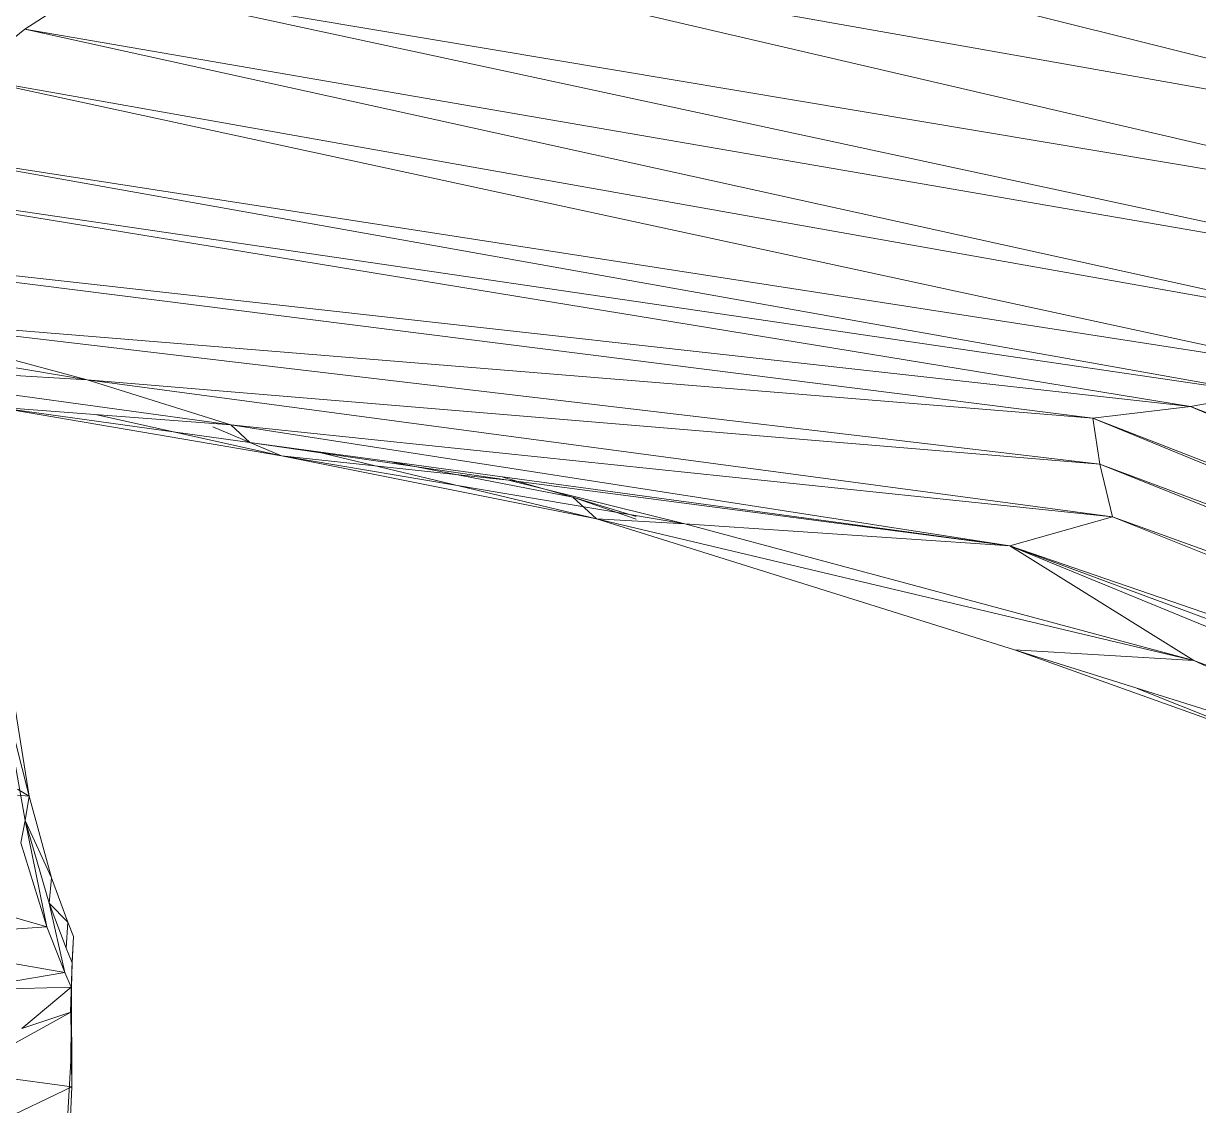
# Model space of a CAD drawing. Header units: millimetres. Extents: x -8591 to 7092, y -1621 to 14390.
# Drawn here: x -4469.48 to -4434.81, y 2801.95 to 2833.88 of the extents above; entities that cross this region are included whole.
import ezdxf

# ---------------------------------------------------------------- set-up
doc = ezdxf.new("R2010")
doc.units = ezdxf.units.MM
doc.layers.add('G-IMPT', color=8, linetype='Continuous', lineweight=9)
doc.layers.add('I-FURN', color=30, linetype='Continuous', lineweight=9)

# ---------------------------------------------------------------- blocks, each defined once
blk = doc.blocks.new('Artificial banana plant 1500mm - Family 4__C1-728657-Begane grond')
at = {"layer": 'G-IMPT'}
for p, q in [((-48.278, 182.611), (-9.238, 172.841)), ((-48.278, 182.611), (-9.238, 172.841)), ((-51.668, 180.363), (-9.238, 172.841)), ((-51.668, 180.363), (-9.238, 172.841)), ((-51.668, 180.363), (-11.078, 170.909)), ((-51.668, 180.363), (-11.078, 170.909)), ((-56.688, 176.845), (-54.568, 178.203)), ((-56.688, 176.845), (-54.568, 178.203)), ((-54.568, 178.203), (-11.078, 170.909)), ((-54.568, 178.203), (-11.078, 170.909)), ((-54.568, 178.203), (-14.318, 169.535)), ((-54.568, 178.203), (-14.318, 169.535)), ((-58.438, 175.426), (-56.688, 176.845)), ((-58.438, 175.426), (-56.688, 176.845)), ((-56.688, 176.845), (-14.318, 169.535)), ((-56.688, 176.845), (-14.318, 169.535)), ((-56.688, 176.845), (-16.598, 168.003)), ((-56.688, 176.845), (-16.598, 168.003)), ((-58.438, 175.426), (-18.348, 166.756)), ((-58.438, 175.426), (-18.348, 166.756)), ((-58.438, 175.426), (-16.598, 168.003)), ((-58.438, 175.426), (-16.598, 168.003)), ((-20.138, 166.085), (-60.478, 173.283)), ((-20.138, 166.085), (-60.478, 173.283)), ((-60.478, 173.283), (-18.348, 166.756)), ((-60.478, 173.283), (-18.348, 166.756)), ((-22.288, 165.704), (-63.428, 172.437)), ((-22.288, 165.704), (-63.428, 172.437)), ((-63.428, 172.437), (-20.138, 166.085)), ((-63.428, 172.437), (-20.138, 166.085)), ((-70.118, 171.027), (-25.168, 165.354)), ((-70.118, 171.027), (-25.168, 165.354)), ((-70.118, 171.027), (-22.288, 165.704)), ((-70.118, 171.027), (-22.288, 165.704)), ((-74.708, 169.854), (-54.848, 166.487)), ((-74.708, 169.854), (-54.848, 166.487)), ((-54.848, 166.487), (-61.748, 168.345)), ((-54.848, 166.487), (-61.748, 168.345)), ((-61.748, 168.345), (-24.958, 164.003)), ((-61.748, 168.345), (-24.958, 164.003)), ((-61.748, 168.345), (-25.168, 165.354)), ((-61.748, 168.345), (-25.168, 165.354)), ((-64.548, 167.087), (-50.608, 165.159)), ((-64.548, 167.087), (-50.608, 165.159)), ((-64.548, 167.087), (-54.848, 166.487)), ((-64.548, 167.087), (-54.848, 166.487)), ((-50.608, 165.159), (-54.848, 166.487)), ((-50.608, 165.159), (-54.848, 166.487)), ((-54.848, 166.487), (-24.588, 162.443)), ((-54.848, 166.487), (-24.588, 162.443)), ((-54.848, 166.487), (-24.958, 164.003)), ((-54.848, 166.487), (-24.958, 164.003)), ((-22.288, 165.704), (-20.138, 166.085)), ((-22.288, 165.704), (-20.138, 166.085)), ((-49.108, 164.247), (-57.558, 165.688)), ((-49.108, 164.247), (-57.558, 165.688)), ((-57.558, 165.688), (-50.048, 164.636)), ((-57.558, 165.688), (-50.048, 164.636)), ((-57.558, 165.688), (-50.608, 165.159)), ((-57.558, 165.688), (-50.608, 165.159)), ((-54.564, 165.46), (-49.108, 164.247)), ((-54.564, 165.46), (-49.108, 164.247)), ((-25.168, 165.354), (-22.288, 165.704)), ((-25.168, 165.354), (-22.288, 165.704)), ((-22.288, 165.704), (13.102, 150.568)), ((-22.288, 165.704), (13.102, 150.568)), ((-22.288, 165.704), (14.912, 151.143)), ((-22.288, 165.704), (14.912, 151.143)), ((-51.138, 165.1), (-49.108, 164.247)), ((-51.138, 165.1), (-49.108, 164.247)), ((-50.048, 164.636), (-50.608, 165.159)), ((-50.048, 164.636), (-50.608, 165.159)), ((-50.608, 165.159), (-27.618, 161.586)), ((-50.608, 165.159), (-27.618, 161.586)), ((-50.608, 165.159), (-24.588, 162.443)), ((-50.608, 165.159), (-24.588, 162.443)), ((-24.958, 164.003), (-25.168, 165.354)), ((-24.958, 164.003), (-25.168, 165.354)), ((-25.168, 165.354), (11.562, 150.31)), ((-25.168, 165.354), (11.562, 150.31)), ((-25.168, 165.354), (13.102, 150.568)), ((-25.168, 165.354), (13.102, 150.568)), ((-49.108, 164.247), (-50.048, 164.636)), ((-49.108, 164.247), (-50.048, 164.636)), ((-42.408, 163.53), (-50.048, 164.636)), ((-42.408, 163.53), (-50.048, 164.636)), ((-50.048, 164.636), (-27.618, 161.586)), ((-50.048, 164.636), (-27.618, 161.586)), ((-48.102, 164.372), (-39.818, 162.383)), ((-48.102, 164.372), (-39.818, 162.383)), ((-39.818, 162.383), (-49.108, 164.247)), ((-39.818, 162.383), (-49.108, 164.247)), ((-49.108, 164.247), (-37.208, 162.237)), ((-49.108, 164.247), (-37.208, 162.237)), ((-49.108, 164.247), (-42.408, 163.53)), ((-49.108, 164.247), (-42.408, 163.53)), ((-40.508, 163.022), (-45.829, 164.063)), ((-40.508, 163.022), (-45.829, 164.063)), ((-24.588, 162.443), (-24.958, 164.003)), ((-24.588, 162.443), (-24.958, 164.003)), ((-24.958, 164.003), (10.382, 149.819)), ((-24.958, 164.003), (10.382, 149.819)), ((-24.958, 164.003), (11.562, 150.31)), ((-24.958, 164.003), (11.562, 150.31)), ((-40.508, 163.022), (-42.577, 163.62)), ((-40.508, 163.022), (-42.577, 163.62)), ((-37.208, 162.237), (-42.408, 163.53)), ((-37.208, 162.237), (-42.408, 163.53)), ((-42.408, 163.53), (-27.618, 161.586)), ((-42.408, 163.53), (-27.618, 161.586)), ((-38.645, 162.458), (-40.508, 163.022)), ((-38.645, 162.458), (-40.508, 163.022)), ((-40.508, 163.022), (-38.645, 162.378)), ((-40.508, 163.022), (-38.645, 162.378)), ((-40.508, 163.022), (-39.818, 162.383)), ((-40.508, 163.022), (-39.818, 162.383)), ((-27.478, 158.517), (-39.818, 162.383)), ((-27.478, 158.517), (-39.818, 162.383)), ((-39.818, 162.383), (-22.188, 158.206)), ((-39.818, 162.383), (-22.188, 158.206)), ((-39.818, 162.383), (-37.208, 162.237)), ((-39.818, 162.383), (-37.208, 162.237)), ((-27.618, 161.586), (-24.588, 162.443)), ((-27.618, 161.586), (-24.588, 162.443)), ((-24.588, 162.443), (9.712, 148.764)), ((-24.588, 162.443), (9.712, 148.764)), ((-24.588, 162.443), (10.382, 149.819)), ((-24.588, 162.443), (10.382, 149.819)), ((-22.188, 158.206), (-37.208, 162.237)), ((-22.188, 158.206), (-37.208, 162.237)), ((-37.208, 162.237), (-27.618, 161.586)), ((-37.208, 162.237), (-27.618, 161.586)), ((-22.188, 158.206), (-27.618, 161.586)), ((-22.188, 158.206), (-27.618, 161.586)), ((7.112, 147.352), (-27.618, 161.586)), ((7.112, 147.352), (-27.618, 161.586)), ((-27.618, 161.586), (8.982, 148.055)), ((-27.618, 161.586), (8.982, 148.055)), ((-27.618, 161.586), (9.712, 148.764)), ((-27.618, 161.586), (9.712, 148.764)), ((-19.968, 155.827), (-27.478, 158.517)), ((-19.968, 155.827), (-27.478, 158.517)), ((-27.478, 158.517), (-12.988, 153.986)), ((-27.478, 158.517), (-12.988, 153.986)), ((-27.478, 158.517), (-22.188, 158.206)), ((-27.478, 158.517), (-22.188, 158.206)), ((-12.988, 153.986), (-22.188, 158.206)), ((-12.988, 153.986), (-22.188, 158.206)), ((-22.188, 158.206), (7.112, 147.352)), ((-22.188, 158.206), (7.112, 147.352)), ((-57.178, 158.09), (-56.558, 154.2)), ((-57.178, 158.09), (-56.558, 154.2)), ((-57.368, 157.433), (-56.678, 153.486)), ((-57.368, 157.433), (-56.678, 153.486)), ((-57.368, 157.433), (-56.558, 154.2)), ((-57.368, 157.433), (-56.558, 154.2)), ((-23.853, 157.383), (-19.968, 155.827)), ((-23.853, 157.383), (-19.968, 155.827)), ((-56.558, 154.2), (-56.898, 154.407)), ((-56.558, 154.2), (-56.898, 154.407)), ((-56.558, 154.2), (-56.898, 154.233)), ((-56.558, 154.2), (-56.898, 154.233)), ((-56.558, 154.2), (-56.678, 153.486)), ((-56.558, 154.2), (-56.678, 153.486)), ((-56.558, 154.2), (-55.898, 151.794)), ((-56.558, 154.2), (-55.898, 151.794)), ((-56.678, 153.486), (-56.798, 152.824)), ((-56.678, 153.486), (-56.798, 152.824)), ((-55.968, 151.044), (-56.678, 153.486)), ((-56.038, 150.344), (-56.678, 153.486)), ((-56.038, 150.344), (-56.678, 153.486)), ((-56.678, 153.486), (-55.968, 151.044)), ((-56.678, 153.486), (-55.898, 151.794)), ((-56.678, 153.486), (-55.898, 151.794)), ((-56.038, 150.344), (-56.798, 152.824)), ((-56.038, 150.344), (-56.798, 152.824)), ((-56.038, 150.344), (-62.478, 152.207)), ((-56.038, 150.344), (-62.478, 152.207)), ((-55.898, 151.794), (-55.968, 151.044)), ((-55.898, 151.794), (-55.968, 151.044)), ((-55.898, 151.794), (-55.418, 150.485)), ((-55.898, 151.794), (-55.418, 150.485)), ((-55.468, 149.714), (-55.968, 151.044)), ((-55.508, 148.995), (-55.968, 151.044)), ((-55.508, 148.995), (-55.968, 151.044)), ((-55.968, 151.044), (-55.468, 149.714)), ((-55.968, 151.044), (-55.418, 150.485)), ((-55.968, 151.044), (-55.418, 150.485)), ((-56.038, 150.344), (-61.168, 149.978)), ((-56.038, 150.344), (-61.168, 149.978)), ((-55.508, 148.995), (-56.038, 150.344)), ((-55.508, 148.995), (-56.038, 150.344)), ((-55.418, 150.485), (-55.468, 149.714)), ((-55.418, 150.485), (-55.468, 149.714)), ((-55.418, 150.485), (-55.248, 150.061)), ((-55.418, 150.485), (-55.248, 150.061)), ((-55.508, 148.995), (-61.168, 149.978)), ((-55.508, 148.995), (-61.168, 149.978)), ((-55.248, 150.061), (-55.288, 149.284)), ((-55.248, 150.061), (-55.288, 149.284)), ((-55.248, 150.061), (-55.288, 149.348)), ((-55.248, 150.061), (-55.288, 149.348)), ((-55.288, 149.284), (-55.468, 149.714)), ((-55.468, 149.714), (-55.288, 149.284)), ((-55.288, 149.348), (-55.338, 147.823)), ((-55.288, 149.348), (-55.338, 147.823)), ((-55.328, 147.823), (-55.288, 149.284)), ((-55.328, 147.823), (-55.288, 149.284)), ((-55.288, 149.348), (-55.308, 148.559)), ((-55.288, 149.348), (-55.308, 148.559)), ((-55.308, 148.559), (-55.288, 149.284)), ((-55.288, 149.284), (-55.308, 148.559)), ((-55.288, 149.284), (-55.288, 149.348)), ((-55.288, 149.284), (-55.288, 149.348)), ((-55.508, 148.995), (-58.558, 148.481)), ((-55.508, 148.995), (-58.558, 148.481)), ((-55.318, 148.559), (-55.508, 148.995)), ((-55.318, 148.559), (-55.508, 148.995)), ((-55.318, 148.559), (-58.558, 148.481)), ((-55.318, 148.559), (-58.558, 148.481)), ((-55.318, 148.559), (-56.768, 147.339)), ((-55.318, 148.559), (-56.768, 147.339)), ((-55.328, 146.389), (-55.308, 148.559)), ((-55.308, 148.559), (-55.328, 147.823)), ((-55.308, 148.559), (-55.328, 147.823)), ((-55.328, 147.823), (-55.318, 148.559)), ((-55.328, 147.823), (-55.318, 148.559)), ((-55.308, 148.559), (-55.328, 146.389)), ((-55.298, 145.626), (-55.308, 148.559)), ((-55.298, 145.626), (-55.308, 148.559)), ((-55.328, 147.823), (-58.528, 146.055)), ((-55.328, 147.823), (-58.528, 146.055)), ((-55.328, 147.823), (-56.768, 147.339)), ((-55.328, 147.823), (-56.768, 147.339)), ((-55.298, 145.626), (-55.328, 147.823)), ((-55.298, 145.626), (-55.328, 147.823)), ((-55.518, 143.131), (-55.328, 146.389)), ((-55.328, 146.389), (-55.518, 143.131)), ((-55.298, 145.626), (-58.528, 146.055)), ((-55.298, 145.626), (-58.528, 146.055)), ((-55.298, 145.626), (-60.558, 143.101)), ((-55.298, 145.626), (-60.558, 143.101)), ((-55.448, 142.346), (-55.298, 145.626)), ((-55.448, 142.346), (-55.298, 145.626))]:
    blk.add_line(p, q, dxfattribs=at)
blk = doc.blocks.new('Artificial banana plant 1500mm - Family 4__C2-728658-Begane grond')
blk.add_blockref('Artificial banana plant 1500mm - Family 4__C1-728657-Begane grond', (0, 0))
blk = doc.blocks.new('Artificial banana plant 1500mm - Family 4-728656-Begane grond')
blk.add_blockref('Artificial banana plant 1500mm - Family 4__C2-728658-Begane grond', (0, 0))
blk = doc.blocks.new('Artificial banana plant 1500mm - Ny märkning-728662-Begane grond')
blk.add_blockref('Artificial banana plant 1500mm - Family 4-728656-Begane grond', (0, 0))

msp = doc.modelspace()

# ---------------------------------------------------------------- block references
at = {"layer": 'I-FURN'}
msp.add_blockref('Artificial banana plant 1500mm - Ny märkning-728662-Begane grond', (-4412.758, 2656.875), dxfattribs=at)

doc.saveas('drawing.dxf')
